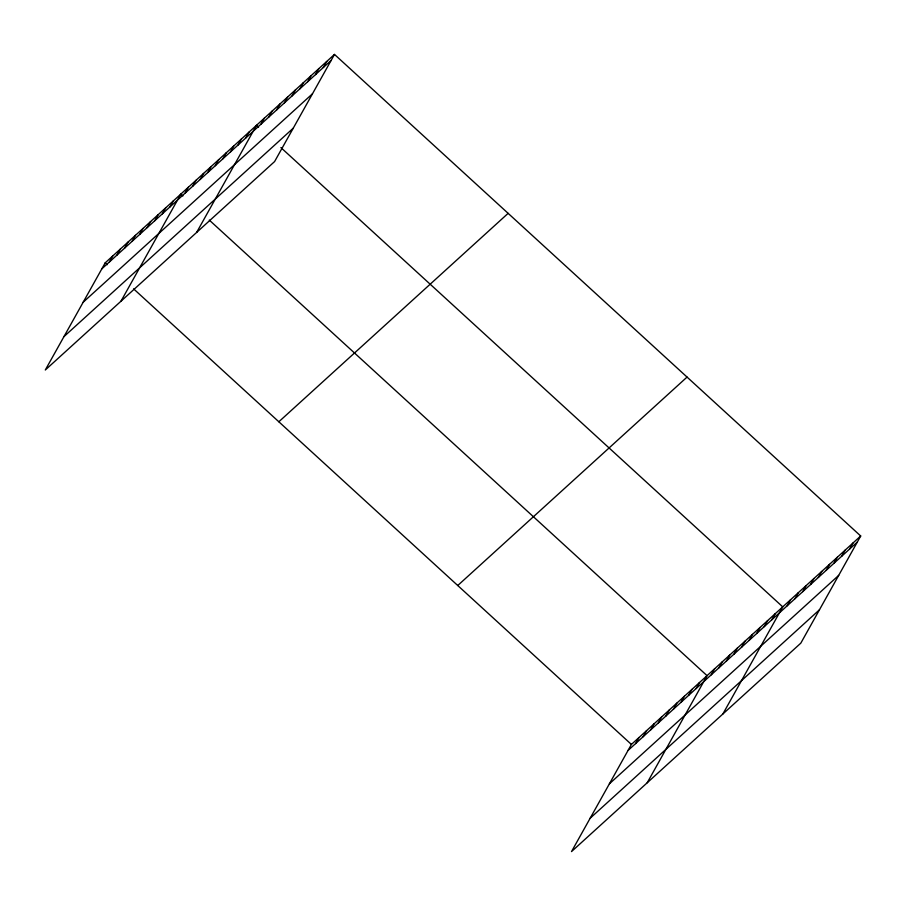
<?xml version="1.0" encoding="UTF-8"?>
<svg xmlns="http://www.w3.org/2000/svg" width="906" height="906" viewBox="0 0 906 906"><rect width="100%" height="100%" fill="white"/><g stroke="black" fill="none" stroke-linecap="round" stroke-linejoin="round"><path stroke-width="1.36" d="M334.484 54.417L105.187 262.853L45.3 369.999L274.597 161.562L334.484 54.417L860.7 536.001L800.813 643.147L571.516 851.583L631.403 744.438L860.7 536.001M109.388 261.981L112.752 255.968M116.953 255.096L120.317 249.093M124.53 248.221L127.882 242.219M132.095 241.347L135.447 235.334M139.66 234.461L143.012 228.459M147.225 227.587L150.589 221.574M154.79 220.713L158.154 214.699M162.355 213.827L165.719 207.825M169.932 206.953L173.284 200.939M120.974 301.211L180.849 194.065L182.887 195.923M185.062 193.193L188.414 187.191M192.627 186.319L195.99 180.305M200.192 179.433L203.556 173.431M207.757 172.559L211.121 166.557M215.334 165.685L218.686 159.671M222.899 158.799L226.251 152.797M230.464 151.925L233.816 145.911M238.029 145.051L241.381 139.037M245.594 138.165L248.957 132.163M196.636 232.423L256.523 125.277L258.55 127.134M260.962 124.201L264.314 118.199M268.754 117.112L272.117 111.11M276.557 110.034L279.909 104.02M284.348 102.944L287.7 96.931M292.14 95.855L295.503 89.853M299.943 88.765L303.295 82.763M307.734 81.676L311.098 75.674M315.537 74.598L318.889 68.584M323.329 67.508L326.692 61.495M635.604 743.577L638.968 737.563M643.169 736.691L646.533 730.689M650.746 729.817L654.098 723.803M658.311 722.931L661.663 716.929M665.876 716.057L669.228 710.055M673.441 709.183L676.805 703.169M681.006 702.297L684.37 696.295M688.571 695.423L691.935 689.409M696.148 688.549L699.5 682.535M647.19 782.807L707.065 675.661L209.286 220.09M711.278 674.789L714.63 668.775M718.843 667.903L722.207 661.901M726.408 661.029L729.772 655.027M733.973 654.155L737.337 648.141M741.55 647.269L744.902 641.267M749.115 640.395L752.467 634.393M756.68 633.52L760.032 627.507M764.245 626.635L767.608 620.633M771.81 619.761L775.174 613.747M722.852 714.019L782.739 606.873L280.894 147.587M787.178 605.797L790.53 599.783M794.97 598.707L798.333 592.705M802.773 591.618L806.125 585.616M810.564 584.54L813.928 578.526M818.356 577.45L821.719 571.437M826.159 570.361L829.511 564.359M833.95 563.272L837.314 557.269M841.753 556.182L845.105 550.18M849.545 549.104L852.908 543.09M101.823 268.856L331.12 60.419M83.171 302.23L312.468 93.794M63.952 336.624L293.25 128.188M278.833 421.777L508.13 213.34M457.745 585.514L687.054 377.077M628.039 750.451L857.348 542.015M609.387 783.826L838.684 575.389M590.168 818.209L819.477 609.772M105.187 262.853L107.214 264.711M133.612 288.867L631.403 744.438"/></g></svg>
